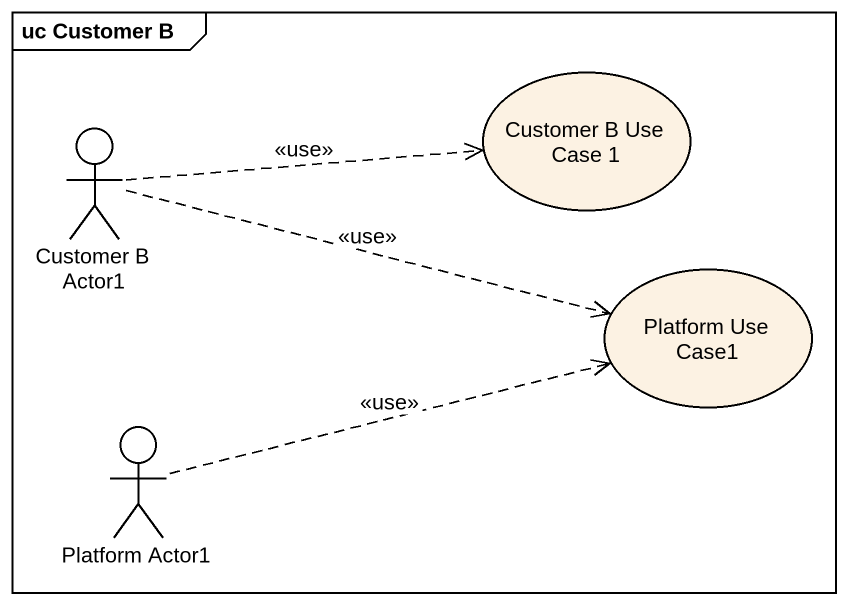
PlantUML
@startuml
mainframe uc Customer B
usecase "Customer B Use Case 1" as Customer_B_Use_Case_1
actor "Customer B Actor1" as Customer_B_Actor1
usecase "Platform Use Case1" as Platform_Use_Case1
actor "Platform Actor1" as Platform_Actor1
Customer_B_Actor1 .right.> Customer_B_Use_Case_1 : <<use>>
Customer_B_Actor1 .right.> Platform_Use_Case1 : <<use>>
Platform_Actor1 .right.> Platform_Use_Case1 : <<use>>
@enduml
